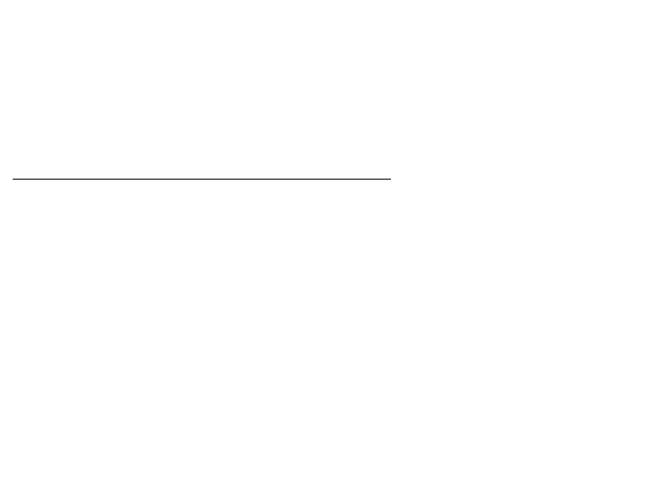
# Model space of a CAD drawing. Header units: millimetres. Extents: x -48147 to 1422273, y -494195 to 18123.
# Drawn here: x 1399479.9 to 1399559.6, y -488493.6 to -488434.3 of the extents above; entities that cross this region are included whole.
import ezdxf

# ---------------------------------------------------------------- set-up
doc = ezdxf.new("R2010")
doc.units = ezdxf.units.MM
doc.header["$MEASUREMENT"] = 0
doc.linetypes.add('Wipeout_Contour', pattern=[1000, 0, -1000])
doc.layers.add('A-95-P_Text_1_50_GA_Pen_No__1', color=7, linetype='Continuous', lineweight=13)
doc.layers.add('New_A-25-M_Wall_Int', color=7, linetype='Continuous')
doc.layers.add('New_A-35-M_FFE_Sanitary', color=7, linetype='Continuous')
doc.layers.add('New_A-35-M_FFE_Sanitary_Pen_No__75', color=7, linetype='Continuous', lineweight=20, true_color=0x606060)

# ---------------------------------------------------------------- blocks, each defined once
blk = doc.blocks.new('Section Elem_242_2', base_point=(1383917.507, -489195.031))
at = {"color": 254, "linetype": 'Wipeout_Contour', "lineweight": 0, "ltscale": 134906960.8636617}
blk.add_wipeout([(1399480.183, -488534.975), (1399479.932, -488534.975), (1399479.932, -489195.031), (1399555.116, -489195.031), (1399555.116, -489061.874), (1399536.462, -489051.324), (1399534.816, -489069.331), (1399498.816, -489069.331), (1399498.816, -488865.031), (1399708.83, -488865.031), (1399708.83, -488890.031), (1399706.042, -488890.031), (1399706.042, -488892.031), (1399708.83, -488892.031), (1399708.83, -489195.031), (1400014.759, -489195.031), (1400014.759, -487095.031), (1401015.771, -487095.031), (1401015.002, -487089.186), (1401015.002, -487078.531), (1401034.967, -487078.531), (1401034.967, -487087.876), (1401035.39, -487091.097), (1401036.379, -487093.488), (1401037.952, -487095.541), (1401040.001, -487097.117), (1401042.388, -487098.107), (1401045.604, -487098.531), (1401048.407, -487098.531), (1401048.407, -486795.031), (1401290.582, -486795.031), (1401290.582, -486595.031), (1400696.25, -486595.031), (1399587.275, -486980.132), (1399587.275, -487005.331), (1399589.47, -487010.705), (1399594.768, -487012.931), (1399656.294, -487012.931), (1399656.294, -487021.531), (1399479.932, -487021.531), (1399479.932, -487775.254), (1399485.329, -487775.254), (1399485.329, -487785.033), (1399490.891, -487785.033), (1399503.694, -487786.475), (1399516.389, -487790.917), (1399527.777, -487798.073), (1399537.287, -487807.583), (1399544.443, -487818.971), (1399548.885, -487831.666), (1399550.328, -487844.47), (1399550.328, -488345.592), (1399548.885, -488358.396), (1399544.443, -488371.091), (1399537.287, -488382.479), (1399527.777, -488391.989), (1399516.389, -488399.145), (1399503.694, -488403.587), (1399490.891, -488405.029), (1399485.329, -488405.029), (1399485.329, -488415.031), (1399479.932, -488415.031), (1399479.932, -488455.031), (1399779.962, -488455.031), (1399779.962, -488497.888), (1399764.164, -488497.888), (1399732.569, -488555.031), (1399669.379, -488612.174), (1399606.189, -488640.745), (1399593.531, -488647.888), (1399593.696, -488647.888), (1399593.696, -488649.317), (1399593.531, -488649.317), (1399593.531, -488655.031), (1399555.658, -488655.031), (1399555.658, -488647.888), (1399543, -488640.745), (1399543, -488612.174), (1399505.469, -488612.174), (1399505.467, -488619.317), (1399505.457, -488612.174), (1399505.457, -488623.378), (1399505.456, -488612.174), (1399505.44, -488612.174), (1399505.44, -488626.46), (1399505.424, -488621.799), (1399505.435, -488626.46), (1399480.22, -488626.46), (1399480.203, -488619.317), (1399480.189, -488583.602), (1399480.185, -488555.031)], dxfattribs=at).dxf.layer = 'New_A-25-M_Wall_Int'
blk = doc.blocks.new('Section Elem_460_2', base_point=(1383917.507, -489195.031))
at = {"color": 254, "linetype": 'Wipeout_Contour', "lineweight": 0, "ltscale": 8894029.347113404}
blk.add_wipeout([(1399479.932, -488455.031), (1399479.932, -488495.087), (1399484.932, -488495.087), (1399484.932, -488497.888), (1399653.528, -488497.888), (1399653.528, -488455.031)], dxfattribs=at).dxf.layer = 'New_A-35-M_FFE_Sanitary'
at = {"layer": 'New_A-35-M_FFE_Sanitary_Pen_No__75', "linetype": 'Continuous'}
blk.add_line((1399479.932, -488455.031), (1399653.528, -488455.031), dxfattribs=at)

msp = doc.modelspace()

# ---------------------------------------------------------------- block references
at = {"layer": 'New_A-25-M_Wall_Int'}
msp.add_blockref('Section Elem_242_2', (1383917.507, -489195.031), dxfattribs=at)

# ---------------------------------------------------------------- next in the draw order: block references
at = {"layer": 'New_A-35-M_FFE_Sanitary'}
msp.add_blockref('Section Elem_460_2', (1383917.507, -489195.031), dxfattribs=at)

# ---------------------------------------------------------------- next in the draw order: wipeouts: each hides what was drawn before it
at = {"linetype": 'Wipeout_Contour', "ltscale": 5931978.319550038}
msp.add_wipeout([(1399527.147, -487861.013), (1401030.607, -487861.013), (1401030.607, -488851.249), (1399527.147, -488851.249)], dxfattribs=at).dxf.layer = 'A-95-P_Text_1_50_GA_Pen_No__1'

doc.saveas('drawing.dxf')
